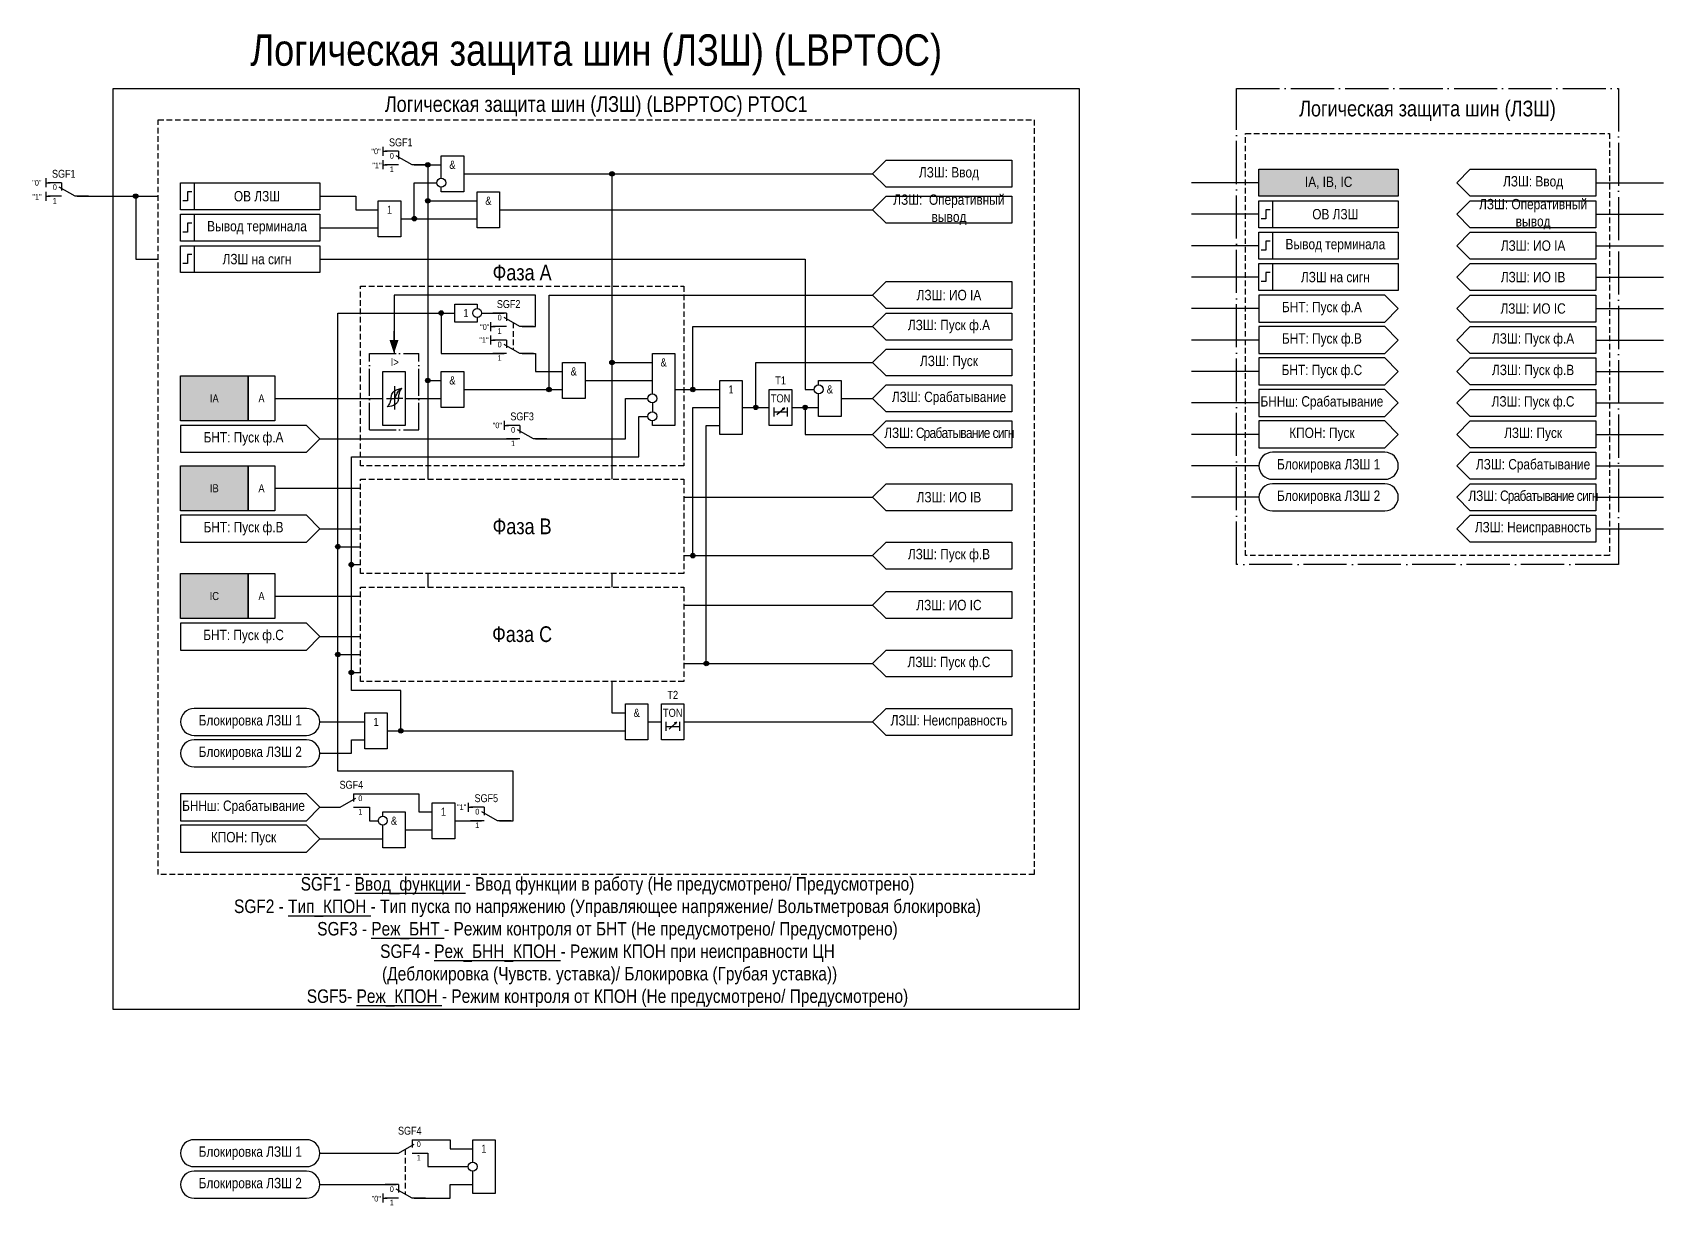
# Model space of a CAD drawing. Header units: millimetres. Extents: x -18 to 1085, y -44 to 635.
# Drawn here: x -17.9 to 345, y -43.6 to 217.4 of the extents above; entities that cross this region are included whole.
import ezdxf
from ezdxf.enums import TextEntityAlignment as Align

# ---------------------------------------------------------------- set-up
doc = ezdxf.new("R2010")
doc.units = ezdxf.units.MM
doc.linetypes.add('ACAD_ISO04W100', pattern=[30, 24, -3, 0, -3])
doc.linetypes.add('штриховая2', pattern=[0.375, 0.25, -0.125])
doc.layers.add('TEXT', color=7, linetype='Continuous', lineweight=25)
doc.layers.add('Основная', color=7, linetype='Continuous')
doc.styles.add('1.8_Gost_RD', font='ARIALN.TTF', dxfattribs={"height": 1.8})
doc.styles.add('2.5_Gost_RD', font='ARIALN.TTF', dxfattribs={"height": 2.5})
doc.styles.add('3.5_Gost_RD', font='ARIALN.TTF', dxfattribs={"height": 3.5})
doc.styles.add('Вывод', font='ARIALN.TTF', dxfattribs={"height": 2.5})
doc.styles.add('Компонент', font='ARIALN.TTF', dxfattribs={"height": 3.5})

# ---------------------------------------------------------------- blocks, each defined once
blk = doc.blocks.new('*U892')
at = {"layer": 'Основная', "linetype": 'ACAD_ISO04W100', "ltscale": 0.25}
for p, q in [((0, 0), (11, 0)), ((0, -17), (0, 0)), ((11, -17), (11, 0)), ((0, -17), (11, -17))]:
    blk.add_line(p, q, dxfattribs=at)
at = {"layer": 'Основная', "style": 'Компонент'}
blk.add_attdef('ОУ', text='', height=3.5, dxfattribs=at).set_placement((11, 0), align=Align.MIDDLE_CENTER)
blk = doc.blocks.new('Точка')
at = {"ltscale": 100}
h = blk.add_hatch(color=256, dxfattribs=at)
h.dxf.hatch_style = 1
edge = h.paths.add_edge_path()
edge.add_arc((0, 0), 0.5, 0, 360)
blk.add_circle((0, 0), 0.5, dxfattribs=at)
blk = doc.blocks.new('*U958')
at = {"layer": 'Основная', "color": 0}
blk.add_line((0, 0), (7, 4), dxfattribs=at)
at = {"layer": 'Основная', "ltscale": 0.35}
blk.add_line((6, 6), (6, 2.5), dxfattribs=at)
blk = doc.blocks.new('*U1023')
at = {"layer": 'Основная', "color": 0}
for p, q in [((-9, 0), (-3, 0)), ((3, 6), (9, 6)), ((3, 0), (9, 0))]:
    blk.add_line(p, q, dxfattribs=at)
at = {"layer": 'Основная', "ltscale": 0.25}
blk.add_blockref('*U958', (-3, 0), dxfattribs=at)
at = {"layer": 'Основная'}
for tag, height, style, p in [('ОУ', 3.5, 'Компонент', (2, 10)), ('В2', 2.5, 'Вывод', (6, 4)), ('В1', 2.5, 'Вывод', (14, 6)), ('В3', 2.5, 'Вывод', (6, -2))]:
    blk.add_attdef(tag, text='', height=height, dxfattribs=dict(at, style=style)).set_placement(p, align=Align.MIDDLE_CENTER)
blk = doc.blocks.new('*U1020')
at = {"layer": 'Основная', "color": 0}
for p, q in [((-3, 6), (-9, 6)), ((-3, 0), (-9, 0)), ((9, 0), (3, 0))]:
    blk.add_line(p, q, dxfattribs=at)
at = {"layer": 'Основная', "ltscale": 0.25, "xscale": -1}
blk.add_blockref('*U958', (3, 0), dxfattribs=at)
at = {"layer": 'Основная'}
for tag, height, style, p in [('ОУ', 3.5, 'Компонент', (-2, 10)), ('В1', 2.5, 'Вывод', (-13, 6)), ('В2', 2.5, 'Вывод', (-6, 4)), ('В3', 2.5, 'Вывод', (-6, -2))]:
    blk.add_attdef(tag, text='', height=height, dxfattribs=dict(at, style=style)).set_placement(p, align=Align.MIDDLE_CENTER)
blk = doc.blocks.new('*U977')
at = {"ltscale": 0.25}
blk.add_line((-1, 0), (-5, 0), dxfattribs=at)
blk.add_lwpolyline([(-3, 0, 2, 0, 0), (0, 0, 0, 0, 0)], format="xyseb", dxfattribs=at)
at = {"layer": 'Основная', "style": 'Вывод'}
blk.add_attdef('ОТ', text='', height=2.5, dxfattribs=at).set_placement((-4, 0), align=Align.MIDDLE_CENTER)
blk = doc.blocks.new('*U984')
at = {"layer": 'Основная', "color": 0}
for p, q in [((-3, 6), (-9, 6)), ((-3, 0), (-9, 0)), ((9, 0), (3, 0))]:
    blk.add_line(p, q, dxfattribs=at)
at = {"layer": 'Основная', "ltscale": 0.25, "xscale": -1}
blk.add_blockref('*U958', (3, 0), dxfattribs=at)
at = {"layer": 'Основная'}
for tag, height, style, p in [('ОУ', 3.5, 'Компонент', (-2, 10)), ('В1', 2.5, 'Вывод', (-14, 6)), ('В2', 2.5, 'Вывод', (-6, 4)), ('В3', 2.5, 'Вывод', (-6, -2))]:
    blk.add_attdef(tag, text='', height=height, dxfattribs=dict(at, style=style)).set_placement(p, align=Align.MIDDLE_CENTER)
blk = doc.blocks.new('*U1022')
at = {"layer": 'Основная', "color": 0}
for p, q in [((-9, 0), (-3, 0)), ((3, 6), (9, 6)), ((3, 0), (9, 0))]:
    blk.add_line(p, q, dxfattribs=at)
at = {"layer": 'Основная', "ltscale": 0.25}
blk.add_blockref('*U958', (-3, 0), dxfattribs=at)
at = {"layer": 'Основная'}
for tag, height, style, p in [('ОУ', 3.5, 'Компонент', (2, 10)), ('В2', 2.5, 'Вывод', (6, 4)), ('В1', 2.5, 'Вывод', (13, 6)), ('В3', 2.5, 'Вывод', (6, -2))]:
    blk.add_attdef(tag, text='', height=height, dxfattribs=dict(at, style=style)).set_placement(p, align=Align.MIDDLE_CENTER)
blk = doc.blocks.new('*U1025')
at = {"layer": 'Основная', "color": 0}
for p, q in [((-3, 6), (-9, 6)), ((-3, 0), (-9, 0)), ((9, 0), (3, 0))]:
    blk.add_line(p, q, dxfattribs=at)
at = {"layer": 'Основная', "ltscale": 0.25, "xscale": -1}
blk.add_blockref('*U958', (3, 0), dxfattribs=at)
at = {"layer": 'Основная'}
for tag, height, style, p in [('ОУ', 3.5, 'Компонент', (-2, 10)), ('В1', 2.5, 'Вывод', (-13, 6)), ('В2', 2.5, 'Вывод', (-6, 4)), ('В3', 2.5, 'Вывод', (-6, -2))]:
    blk.add_attdef(tag, text='', height=height, dxfattribs=dict(at, style=style)).set_placement(p, align=Align.MIDDLE_CENTER)

msp = doc.modelspace()

# ---------------------------------------------------------------- hatches: boundary and pattern name
at = {"ltscale": 100, "true_color": 0xf7941d}
h = msp.add_hatch(color=30, dxfattribs=at)
h.dxf.hatch_style = 1
h.paths.add_polyline_path([(255, 187), (286, 187), (286, 181), (255, 181)])
h = msp.add_hatch(color=30, dxfattribs=at)
h.dxf.hatch_style = 1
h.paths.add_polyline_path([(15, 141), (30, 141), (30, 131), (15, 131)])
h = msp.add_hatch(color=30, dxfattribs=at)
h.dxf.hatch_style = 1
h.paths.add_polyline_path([(15, 121), (30, 121), (30, 111), (15, 111)])
h = msp.add_hatch(color=30, dxfattribs=at)
h.dxf.hatch_style = 1
h.paths.add_polyline_path([(15, 97), (30, 97), (30, 87), (15, 87)])

# ---------------------------------------------------------------- linework, layer by layer
at = {"ltscale": 100}
for p, q in [((60, 192), (60, 190)), ((60, 191), (61, 191)), ((60, 189), (60, 187)), ((60, 188), (61, 188)), ((255, 184), (240, 184)), ((330, 184), (345, 184)), ((255, 177), (240, 177)), ((330, 177), (345, 177)), ((255, 170), (240, 170)), ((330, 170), (345, 170)), ((255, 163), (240, 163)), ((330, 163), (345, 163)), ((84, 153), (84, 151)), ((255, 156), (240, 156)), ((330, 156), (345, 156)), ((84, 152), (85, 152)), ((84, 150), (84, 148)), ((84, 149), (85, 149)), ((255, 149), (240, 149)), ((330, 149), (345, 149)), ((255, 142), (240, 142)), ((330, 142), (345, 142)), ((255, 135), (240, 135)), ((330, 135), (345, 135)), ((87, 131), (87, 129)), ((87, 130), (88, 130)), ((255, 128), (240, 128)), ((330, 128), (345, 128)), ((255, 121), (240, 121)), ((330, 121), (345, 121)), ((255, 114), (240, 114)), ((330, 114), (345, 114)), ((330, 107), (345, 107)), ((79.03, 46.01), (79.03, 44.01)), ((79.03, 45.01), (80.03, 45.01)), ((60, -41), (60, -43)), ((60, -42), (61, -42))]:
    msp.add_line(p, q, dxfattribs=at)
at = {"color": 6, "ltscale": 100}
for p, q in [((-15, 185), (-15, 183)), ((-15, 184), (-14, 184)), ((-15, 182), (-15, 180)), ((-15, 181), (-14, 181))]:
    msp.add_line(p, q, dxfattribs=at)
msp.add_line((62.6, 138.72), (62.6, 133.52))
at = {"color": 7, "ltscale": 100}
for p, q in [((60.79, 136), (62.6, 136)), ((64.42, 136), (62.6, 136)), ((147.7, 132.41), (149.37, 133.9)), ((149.37, 133.9), (148.85, 133.68)), ((149.37, 133.9), (149.1, 133.43)), ((123.7, 62.41), (125.37, 63.9)), ((125.37, 63.9), (124.85, 63.68)), ((125.37, 63.9), (125.1, 63.43))]:
    msp.add_line(p, q, dxfattribs=at)
at = {"color": 3, "ltscale": 100}
msp.add_lwpolyline([(0, 205), (215, 205), (215, 0), (0, 0)], close=True, dxfattribs=at)
at = {"color": 251, "linetype": 'ACAD_ISO04W100', "lineweight": 30, "ltscale": 0.4, "true_color": 0x58595b}
msp.add_lwpolyline([(250, 205), (335, 205), (335, 99), (250, 99)], close=True, dxfattribs=at)
at = {"color": 7, "linetype": 'штриховая2', "ltscale": 5}
msp.add_lwpolyline([(10, 198), (205, 198), (205, 30), (10, 30)], close=True, dxfattribs=at)
at = {"linetype": 'штриховая2', "ltscale": 5}
msp.add_lwpolyline([(252, 195), (333, 195), (333, 101), (252, 101)], close=True, dxfattribs=at)
at = {"ltscale": 100}
for points in [[(73, 185), (73, 190), (78, 190), (78, 182), (73, 182), (73, 183)], [(67, 188), (73, 188)], [(67, 188), (70, 188), (70, 140), (73, 140)], [(67, 188), (70, 188), (70, 118)], [(78, 186), (169, 186)], [(78, 186), (111, 186), (111, 144), (120, 144)], [(78, 186), (111, 186), (111, 118)], [(64, 176), (67, 176), (67, 184), (72, 184)], [(46, 181), (54, 181), (54, 178), (59, 178)], [(70, 180), (81, 180)], [(86, 178), (169, 178)], [(64, 176), (81, 176)], [(46, 174), (59, 174)], [(330, 167), (302, 167), (299, 170), (302, 173), (330, 173), (330, 167), (302, 167), (299, 170), (302, 173), (330, 173)], [(46, 167), (154, 167), (154, 138), (156, 138)], [(91, 152), (94, 152), (94, 159), (62.5, 159), (62.5, 146)], [(81, 154), (81, 153), (76, 153), (76, 157), (81, 157), (81, 156)], [(78, 138), (97, 138), (97, 159), (169, 159)], [(286, 156), (283, 159), (255, 159), (255, 153), (283, 153), (286, 156)], [(86, 42), (89, 42), (89, 53), (50, 53), (50, 155), (76, 155)], [(86, 42), (89, 42), (89, 53), (50, 53), (50, 155), (73, 155), (73, 146), (87, 146)], [(82, 155), (87, 155)], [(125, 138), (129, 138), (129, 152), (169, 152)], [(286, 149), (283, 152), (255, 152), (255, 146), (283, 146), (286, 149)], [(91, 146), (94, 146), (94, 142), (100, 142)], [(120, 137), (120, 146), (125, 146), (125, 130), (120, 130), (120, 131)], [(140, 134), (143, 134), (143, 144), (169, 144)], [(286, 142), (283, 145), (255, 145), (255, 139), (283, 139), (286, 142)], [(78, 138), (100, 138)], [(78, 138), (81, 138)], [(105, 140), (120, 140)], [(125, 138), (135, 138)], [(157, 139), (157, 140), (162, 140), (162, 132), (157, 132), (157, 137)], [(286, 135), (283, 138), (255, 138), (255, 132), (283, 132), (286, 135)], [(36, 136), (60, 136)], [(65, 136), (73, 136)], [(94, 127), (114, 127), (114, 136), (119, 136)], [(120, 135), (120, 133)], [(162, 136), (169, 136)], [(61, 62), (64, 62), (64, 71), (53, 71), (53, 123), (117, 123), (117, 132), (119, 132)], [(127, 101), (129, 101), (129, 134), (135, 134)], [(140, 134), (146, 134)], [(147.02, 134), (147.02, 132)], [(147.02, 133), (150.02, 133)], [(150.02, 134), (150.02, 132)], [(151, 134), (157, 134)], [(151, 134), (154, 134), (154, 128), (169, 128)], [(286, 128), (283, 131), (255, 131), (255, 125), (283, 125), (286, 128)], [(46, 127), (43, 130), (15, 130), (15, 124), (43, 124), (46, 127)], [(127, 77), (132, 77), (132, 130), (135, 130)], [(46, 127), (90, 127)], [(36, 116), (55, 116)], [(127, 114), (169, 114)], [(46, 107), (43, 110), (15, 110), (15, 104), (43, 104), (46, 107)], [(46, 107), (55, 107)], [(86, 42), (89, 42), (89, 53), (50, 53), (50, 103), (55, 103)], [(61, 62), (64, 62), (64, 71), (53, 71), (53, 99), (55, 99)], [(127, 101), (169, 101)], [(70, 97), (70, 94)], [(111, 97), (111, 94)], [(36, 92), (55, 92)], [(127, 90), (169, 90)], [(46, 83), (43, 86), (15, 86), (15, 80), (43, 80), (46, 83)], [(46, 83), (55, 83)], [(86, 42), (89, 42), (89, 53), (50, 53), (50, 79), (55, 79)], [(127, 77), (169, 77)], [(61, 62), (64, 62), (64, 71), (53, 71), (53, 75), (55, 75)], [(111, 73), (111, 66), (114, 66)], [(46, 64), (56, 64)], [(61, 62), (114, 62)], [(119, 64), (122, 64)], [(123.02, 64), (123.02, 62)], [(123.02, 63), (126.02, 63)], [(126.02, 64), (126.02, 62)], [(127, 64), (169, 64)], [(46, 57), (53, 57), (53, 60), (56, 60)], [(46, 45), (43, 48), (15, 48), (15, 42), (43, 42), (46, 45)], [(54, 48), (68, 48), (68, 44), (71, 44)], [(46, 45), (50, 45)], [(54, 45), (57, 45), (57, 42), (59, 42)], [(60, 43), (60, 44), (65, 44), (65, 36), (60, 36), (60, 41)], [(46, 38), (43, 41), (15, 41), (15, 35), (43, 35), (46, 38)], [(65, 40), (71, 40)], [(76, 42), (82, 42)], [(46, 38), (60, 38)], [(67, -29), (75, -29), (75, -31), (80, -31)], [(80, -34), (80, -29), (85, -29), (85, -41), (80, -41), (80, -36)], [(46, -32), (63, -32)], [(67, -32), (70, -32), (70, -35), (79, -35)], [(46, -39), (63, -39)], [(67, -42), (75, -42), (75, -39), (80, -39)]]:
    msp.add_lwpolyline(points, dxfattribs=at)
for points in [[(200, 189), (200, 183), (172, 183), (169, 186), (172, 189)], [(255, 187), (286, 187), (286, 181), (255, 181)], [(330, 187), (330, 181), (302, 181), (299, 184), (302, 187)], [(15, 184), (18, 184), (18, 178), (15, 178)], [(15, 184), (46, 184), (46, 178), (15, 178)], [(81, 182), (86, 182), (86, 174), (81, 174)], [(59, 180), (64, 180), (64, 172), (59, 172)], [(200, 181), (200, 175), (172, 175), (169, 178), (172, 181)], [(255, 180), (258, 180), (258, 174), (255, 174)], [(255, 180), (286, 180), (286, 174), (255, 174)], [(330, 180), (330, 174), (302, 174), (299, 177), (302, 180)], [(15, 177), (18, 177), (18, 171), (15, 171)], [(15, 177), (46, 177), (46, 171), (15, 171)], [(255, 173), (258, 173), (258, 167), (255, 167)], [(255, 173), (286, 173), (286, 167), (255, 167)], [(15, 170), (18, 170), (18, 164), (15, 164)], [(15, 170), (46, 170), (46, 164), (15, 164)], [(255, 166), (258, 166), (258, 160), (255, 160)], [(255, 166), (286, 166), (286, 160), (255, 160)], [(200, 162), (200, 156), (172, 156), (169, 159), (172, 162)], [(330, 159), (330, 153), (302, 153), (299, 156), (302, 159)], [(200, 155), (200, 149), (172, 149), (169, 152), (172, 155)], [(330, 152), (330, 146), (302, 146), (299, 149), (302, 152)], [(200, 147), (200, 141), (172, 141), (169, 144), (172, 147)], [(60, 142), (65, 142), (65, 130), (60, 130)], [(73, 142), (78, 142), (78, 134), (73, 134)], [(100, 144), (105, 144), (105, 136), (100, 136)], [(330, 145), (330, 139), (302, 139), (299, 142), (302, 145)], [(15, 141), (30, 141), (30, 131), (15, 131)], [(30, 141), (36, 141), (36, 131), (30, 131)], [(135, 140), (140, 140), (140, 128), (135, 128)], [(146.02, 138), (151.02, 138), (151.02, 130), (146.02, 130)], [(200, 139), (200, 133), (172, 133), (169, 136), (172, 139)], [(330, 138), (330, 132), (302, 132), (299, 135), (302, 138)], [(200, 131), (200, 125), (172, 125), (169, 128), (172, 131)], [(330, 131), (330, 125), (302, 125), (299, 128), (302, 131)], [(330, 124), (330, 118), (302, 118), (299, 121), (302, 124)], [(15, 121), (30, 121), (30, 111), (15, 111)], [(30, 121), (36, 121), (36, 111), (30, 111)], [(200, 117), (200, 111), (172, 111), (169, 114), (172, 117)], [(330, 117), (330, 111), (302, 111), (299, 114), (302, 117)], [(330, 110), (330, 104), (302, 104), (299, 107), (302, 110)], [(200, 104), (200, 98), (172, 98), (169, 101), (172, 104)], [(15, 97), (30, 97), (30, 87), (15, 87)], [(30, 97), (36, 97), (36, 87), (30, 87)], [(200, 93), (200, 87), (172, 87), (169, 90), (172, 93)], [(200, 80), (200, 74), (172, 74), (169, 77), (172, 80)], [(56, 66), (61, 66), (61, 58), (56, 58)], [(114, 68), (119, 68), (119, 60), (114, 60)], [(122.02, 68), (127.02, 68), (127.02, 60), (122.02, 60)], [(200, 67), (200, 61), (172, 61), (169, 64), (172, 67)], [(71, 46), (76, 46), (76, 38), (71, 38)]]:
    msp.add_lwpolyline(points, close=True, dxfattribs=at)
at = {"lineweight": 30, "ltscale": 100}
for points in [[(17.5, 182), (16.5, 182), (16.5, 180), (15.5, 180)], [(257.5, 178), (256.5, 178), (256.5, 176), (255.5, 176)], [(17.5, 175), (16.5, 175), (16.5, 173), (15.5, 173)], [(257.5, 171), (256.5, 171), (256.5, 169), (255.5, 169)], [(17.5, 168), (16.5, 168), (16.5, 166), (15.5, 166)], [(257.5, 164), (256.5, 164), (256.5, 162), (255.5, 162)]]:
    msp.add_lwpolyline(points, dxfattribs=at)
at = {"color": 6, "ltscale": 100}
for points in [[(-8, 181), (10, 181)], [(-8, 181), (5, 181), (5, 167), (10, 167)]]:
    msp.add_lwpolyline(points, dxfattribs=at)
at = {"color": 251, "linetype": 'штриховая2', "ltscale": 5, "true_color": 0x58595b}
for points in [[(55, 161), (127, 161), (127, 121), (55, 121)], [(55, 118), (127, 118), (127, 97), (55, 97)], [(55, 94), (127, 94), (127, 73), (55, 73)]]:
    msp.add_lwpolyline(points, close=True, dxfattribs=at)
at = {"linetype": 'штриховая2', "ltscale": 5}
for points in [[(89, 152.86), (89, 146.86)], [(65, -31.14), (65, -41.14)]]:
    msp.add_lwpolyline(points, dxfattribs=at)
at = {"ltscale": 100}
for points in [[(258, 118), (283, 118, 1), (283, 124), (258, 124, 1)], [(258, 111), (283, 111, 1), (283, 117), (258, 117, 1)], [(18, 61), (43, 61, 1), (43, 67), (18, 67, 1)], [(18, 54), (43, 54, 1), (43, 60), (18, 60, 1)], [(18, -35), (43, -35, 1), (43, -29), (18, -29, 1)], [(18, -42), (43, -42, 1), (43, -36), (18, -36, 1)]]:
    msp.add_lwpolyline(points, format="xyb", close=True, dxfattribs=at)
for centre in [(73, 184), (80, -35)]:
    msp.add_circle(centre, 1)
for centre in [(81, 155), (157, 138), (120, 136), (120, 132), (60, 42)]:
    msp.add_circle(centre, 1, dxfattribs=at)
for points in [[(61.8, 135.92), (61.95, 136.71), (62.44, 137.54), (64.2, 138.26)], [(62.6, 136), (63, 136.72), (63.47, 137.6), (64.2, 138.26)], [(63.48, 135.92), (63.6, 136.71), (63.81, 137.54), (64.2, 138.26)], [(61.8, 135.92), (61.6, 135.13), (61, 134.12)], [(63.48, 135.92), (63.25, 135.13), (62.76, 134.67), (61, 134.12)]]:
    msp.add_spline(points, degree=3)
at = {"layer": 'TEXT', "ltscale": 100}
msp.add_lwpolyline([(330, 166), (330, 160), (302, 160), (299, 163), (302, 166)], close=True, dxfattribs=at)

# ---------------------------------------------------------------- block references
at = {"ltscale": 100}
for p in [(70, 188), (111, 186), (5, 181), (70, 180), (67, 176), (73, 155), (111, 144), (70, 140), (97, 138), (129, 138), (143, 134), (143, 134), (154, 134), (50, 103), (53, 99), (129, 101), (50, 79), (132, 77), (53, 75), (64, 62)]:
    msp.add_blockref('Точка', p, dxfattribs=at)
at = {"layer": 'Основная', "ltscale": 0.25, "xscale": 0.5, "yscale": 0.5, "zscale": 0.5}
for p, values in [((65, 188), {'ОУ': 'SGF1', 'В1': '"0"', 'В2': '0', 'В3': '1'}), ((92, 127), {'ОУ': 'SGF3', 'В1': '"0"', 'В2': '0', 'В3': '1'}), ((84.03, 42.01), {'ОУ': 'SGF5', 'В1': '"1"', 'В2': '0', 'В3': '1'})]:
    msp.add_blockref('*U1020', p, dxfattribs=at).add_auto_attribs(values)
at = {"layer": 'Основная', "color": 6, "ltscale": 0.25, "xscale": 0.5, "yscale": 0.5, "zscale": 0.5}
msp.add_blockref('*U984', (-10, 181), dxfattribs=at).add_auto_attribs({'ОУ': 'SGF1', 'В1': '"0"', 'В2': '0', 'В3': '1'})
at = {"layer": 'Основная', "ltscale": 0.25}
ref = msp.add_blockref('*U1020', (89, 152), dxfattribs=dict(at, xscale=0.5, yscale=0.5, zscale=0.5))
ref.add_attrib('ОУ', 'SGF2', dxfattribs={"height": 1.75, "style": 'Компонент'}).set_placement((88, 157), align=Align.MIDDLE_CENTER)
ref.add_attrib('В2', '0', dxfattribs={"height": 1.25, "style": 'Вывод'}).set_placement((86, 154), align=Align.MIDDLE_CENTER)
ref.add_attrib('В3', '1', dxfattribs={"height": 1.25, "style": 'Вывод'}).set_placement((86, 151), align=Align.MIDDLE_CENTER)
at = {"layer": 'Основная', "ltscale": 0.25, "rotation": 270}
msp.add_blockref('*U977', (62.5, 146), dxfattribs=at)
at = {"layer": 'Основная', "ltscale": 0.25}
ref = msp.add_blockref('*U1020', (89, 146), dxfattribs=dict(at, xscale=0.5, yscale=0.5, zscale=0.5))
ref.add_attrib('В1', '"1"', dxfattribs={"height": 1.25, "style": 'Вывод'}).set_placement((82.5, 149), align=Align.MIDDLE_CENTER)
ref.add_attrib('В2', '0', dxfattribs={"height": 1.25, "style": 'Вывод'}).set_placement((86, 148), align=Align.MIDDLE_CENTER)
ref.add_attrib('В3', '1', dxfattribs={"height": 1.25, "style": 'Вывод'}).set_placement((86, 145), align=Align.MIDDLE_CENTER)
msp.add_blockref('*U892', (57, 146), dxfattribs=at)
ref = msp.add_blockref('*U1023', (52, 45), dxfattribs=dict(at, xscale=0.5, yscale=0.5, zscale=0.5))
ref.add_attrib('ОУ', 'SGF4', dxfattribs={"height": 1.75, "style": 'Компонент'}).set_placement((53, 50), align=Align.MIDDLE_CENTER)
ref.add_attrib('В2', '0', dxfattribs={"height": 1.25, "style": 'Вывод'}).set_placement((55, 47), align=Align.MIDDLE_CENTER)
ref.add_attrib('В3', '1', dxfattribs={"height": 1.25, "style": 'Вывод'}).set_placement((55, 44), align=Align.MIDDLE_CENTER)
ref = msp.add_blockref('*U1022', (65, -32), dxfattribs=dict(at, xscale=0.5, yscale=0.5, zscale=0.5))
ref.add_attrib('ОУ', 'SGF4', dxfattribs={"height": 1.75, "style": 'Компонент'}).set_placement((66, -27), align=Align.MIDDLE_CENTER)
ref.add_attrib('В2', '0', dxfattribs={"height": 1.25, "style": 'Вывод'}).set_placement((68, -30), align=Align.MIDDLE_CENTER)
ref.add_attrib('В3', '1', dxfattribs={"height": 1.25, "style": 'Вывод'}).set_placement((68, -33), align=Align.MIDDLE_CENTER)
ref = msp.add_blockref('*U1025', (65, -42), dxfattribs=dict(at, xscale=0.5, yscale=0.5, zscale=0.5))
ref.add_attrib('В2', '0', dxfattribs={"height": 1.25, "style": 'Вывод'}).set_placement((62, -40), align=Align.MIDDLE_CENTER)
ref.add_attrib('В3', '1', dxfattribs={"height": 1.25, "style": 'Вывод'}).set_placement((62, -43), align=Align.MIDDLE_CENTER)

# ---------------------------------------------------------------- texts
at = {"color": 30, "ltscale": 100, "attachment_point": 5, "style": '3.5_Gost_RD'}
for s, insert, char_height, width in [('{\\C3;Логическая защита шин (ЛЗШ) (LBPTOC)}', (107.5, 212.5), 7, 215), ('Логическая защита шин (ЛЗШ) (LBPPTOC) {\\C6;PTOC1}', (107.5, 201), 3.5, 195), ('{\\C30;\\c1938679;Логическая защита шин (ЛЗШ)}', (292.5, 200), 3.5, 85), ('SGF1 - {\\LВвод_функции} - Ввод функции в работу (Не предусмотрено/ Предусмотрено)\\PSGF2 - {\\LТип_КПОН} - Тип пуска по напряжению (Управляющее напряжение/ Вольтметровая блокировка)\\PSGF3 - {\\LРеж_БНТ} - Режим контроля от БНТ (Не предусмотрено/ Предусмотрено)\\PSGF4 - {\\LРеж_БНН_КПОН} - Режим КПОН при неисправности ЦН \\P^I(Деблокировка (Чувств. уставка)/ Блокировка (Грубая уставка))\\PSGF5- {\\LРеж_КПОН} - Режим контроля от КПОН (Не предусмотрено/ Предусмотрено)', (110, 15), 3, 200)]:
    msp.add_mtext(s, dxfattribs=dict(at, insert=insert, char_height=char_height, width=width))
at = {"ltscale": 100, "attachment_point": 5}
for s, insert, char_height, width, style in [('&', (75.5, 188), 1.8, 5, '2.5_Gost_RD'), ('1', (61.5, 178), 1.8, 5, '2.5_Gost_RD'), ('&', (83.5, 180), 1.8, 5, '2.5_Gost_RD'), ('ЛЗШ: ИО IВ', (316, 163), 2.3, 28, '2.5_Gost_RD'), ('1', (78.5, 155), 1.8, 5, '2.5_Gost_RD'), ('&', (102.5, 142), 1.8, 5, '2.5_Gost_RD'), ('&', (122.5, 144), 1.8, 5, '2.5_Gost_RD'), ('&', (75.5, 140), 1.8, 5, '2.5_Gost_RD'), ('1', (137.5, 138), 1.8, 5, '2.5_Gost_RD'), ('T1', (148.52, 140), 1.8, 5, '2.5_Gost_RD'), ('&', (159.5, 138), 1.8, 5, '2.5_Gost_RD'), ('IA', (22.5, 136), 1.8, 15, '1.8_Gost_RD'), ('А', (33, 136), 1.8, 6, '1.8_Gost_RD'), ('TON', (148.52, 136), 1.8, 5, '2.5_Gost_RD'), ('IВ', (22.5, 116), 1.8, 15, '1.8_Gost_RD'), ('А', (33, 116), 1.8, 6, '1.8_Gost_RD'), ('IC', (22.5, 92), 1.8, 15, '1.8_Gost_RD'), ('А', (33, 92), 1.8, 6, '1.8_Gost_RD'), ('T2', (124.52, 70), 1.8, 5, '2.5_Gost_RD'), ('&', (116.5, 66), 1.8, 5, '2.5_Gost_RD'), ('TON', (124.52, 66), 1.8, 5, '2.5_Gost_RD'), ('1', (58.5, 64), 1.8, 5, '2.5_Gost_RD'), ('1', (73.5, 44), 1.8, 5, '2.5_Gost_RD'), ('&', (62.5, 42), 1.8, 5, '2.5_Gost_RD'), ('1', (82.5, -31), 1.8, 5, '2.5_Gost_RD')]:
    msp.add_mtext(s, dxfattribs=dict(at, insert=insert, char_height=char_height, width=width, style=style))
at = {"ltscale": 100, "char_height": 1.25, "attachment_point": 1, "style": '3.5_Gost_RD'}
for s, insert in [('"1"', (57.65, 188.5)), ('"0"', (81.65, 152.5)), ('"0"', (57.5, -41.5))]:
    msp.add_mtext_dynamic_manual_height_columns(s, width=2, gutter_width=17.5, heights=[0], dxfattribs=dict(at, insert=insert))
at = {"color": 6, "ltscale": 100, "insert": (-18, 181.5), "char_height": 1.25, "attachment_point": 1, "style": '3.5_Gost_RD'}
msp.add_mtext_dynamic_manual_height_columns('"1"', width=2, gutter_width=17.5, heights=[0], dxfattribs=at)
at = {"color": 251, "ltscale": 100, "true_color": 0x58595b, "char_height": 3.5, "width": 72, "attachment_point": 5, "style": '3.5_Gost_RD'}
for s, insert in [('Фаза А', (91, 164)), ('Фаза В', (91, 107.5)), ('Фаза С', (91, 83.5))]:
    msp.add_mtext(s, dxfattribs=dict(at, insert=insert))
at = {"color": 7, "ltscale": 100, "insert": (57, 145), "char_height": 1.8, "attachment_point": 1, "style": '1.8_Gost_RD'}
msp.add_mtext_dynamic_manual_height_columns('\\pi4.7676;I>', width=11, gutter_width=17.5, heights=[0], dxfattribs=at)
at = {"layer": 'TEXT', "ltscale": 100, "char_height": 2.3, "attachment_point": 5, "style": '2.5_Gost_RD'}
for s, insert, width in [('ЛЗШ: Ввод', (186, 186), 28), ('ЛЗШ: Ввод', (316, 184), 28), ('ЛЗШ:  Оперативный вывод', (186, 178), 28), ('ЛЗШ: Оперативный вывод', (316, 177), 28), ('ЛЗШ: ИО IА', (186, 159), 28), ('БНТ: Пуск ф.А', (269, 156), 28), ('ЛЗШ: ИО IС', (316, 156), 28), ('ЛЗШ: Пуск ф.А', (186, 152), 28), ('БНТ: Пуск ф.В', (269, 149), 28), ('ЛЗШ: Пуск', (186, 144), 28), ('БНТ: Пуск ф.С', (269, 142), 28), ('ЛЗШ: Пуск ф.В', (316, 142), 28), ('ЛЗШ: Срабатывание ', (186, 136), 28), ('БННш: Срабатывание', (269, 135), 28), ('ЛЗШ: Пуск ф.С', (316, 135), 28), ('БНТ: Пуск ф.А', (29, 127), 28), ('ЛЗШ{\\T0.9;: Срабатывание сигн}', (186, 128), 28), ('КПОН: Пуск', (269, 128), 28), ('ЛЗШ: Пуск', (316, 128), 28), ('Блокировка ЛЗШ 1', (270.5, 121), 31), ('ЛЗШ: Срабатывание ', (316, 121), 28), ('ЛЗШ: ИО IВ', (186, 114), 28), ('Блокировка ЛЗШ 2', (270.5, 114), 31), ('ЛЗШ{\\T0.9;: Срабатывание сигн}', (316, 114), 28), ('БНТ: Пуск ф.В', (29, 107), 28), ('ЛЗШ: Неисправность', (316, 107), 28), ('ЛЗШ: Пуск ф.В', (186, 101), 28), ('ЛЗШ: ИО IС', (186, 90), 28), ('БНТ: Пуск ф.С', (29, 83), 28), ('ЛЗШ: Пуск ф.С', (186, 77), 28), ('Блокировка ЛЗШ 1', (30.5, 64), 31), ('ЛЗШ: Неисправность', (186, 64), 28), ('Блокировка ЛЗШ 2', (30.5, 57), 31), ('БННш: Срабатывание', (29, 45), 28), ('КПОН: Пуск', (29, 38), 28), ('Блокировка ЛЗШ 1', (30.5, -32), 31), ('Блокировка ЛЗШ 2', (30.5, -39), 31)]:
    msp.add_mtext(s, dxfattribs=dict(at, insert=insert, width=width))
at = {"layer": 'TEXT', "color": 0, "ltscale": 100, "char_height": 2.3, "attachment_point": 5, "style": '2.5_Gost_RD'}
for s, insert, width in [('{\\C256;IA, IB, IC}', (270.5, 184), 31), ('{\\C256;ОВ ЛЗШ}', (32, 181), 28), ('{\\C256;ОВ ЛЗШ}', (272, 177), 28), ('{\\C256;Вывод терминала}', (32, 174), 28), ('{\\C256;Вывод терминала}', (272, 170), 28), ('{\\C256;ЛЗШ: ИО IА}', (316, 170), 28), ('{\\C256;ЛЗШ на сигн}', (32, 167), 28), ('{\\C256;ЛЗШ на сигн}', (272, 163), 28)]:
    msp.add_mtext(s, dxfattribs=dict(at, insert=insert, width=width))
at = {"layer": 'TEXT', "color": 3, "ltscale": 100, "insert": (316, 149), "char_height": 2.3, "width": 28, "attachment_point": 5, "style": '2.5_Gost_RD'}
msp.add_mtext('ЛЗШ: Пуск ф.А', dxfattribs=at)

doc.saveas('drawing.dxf')
